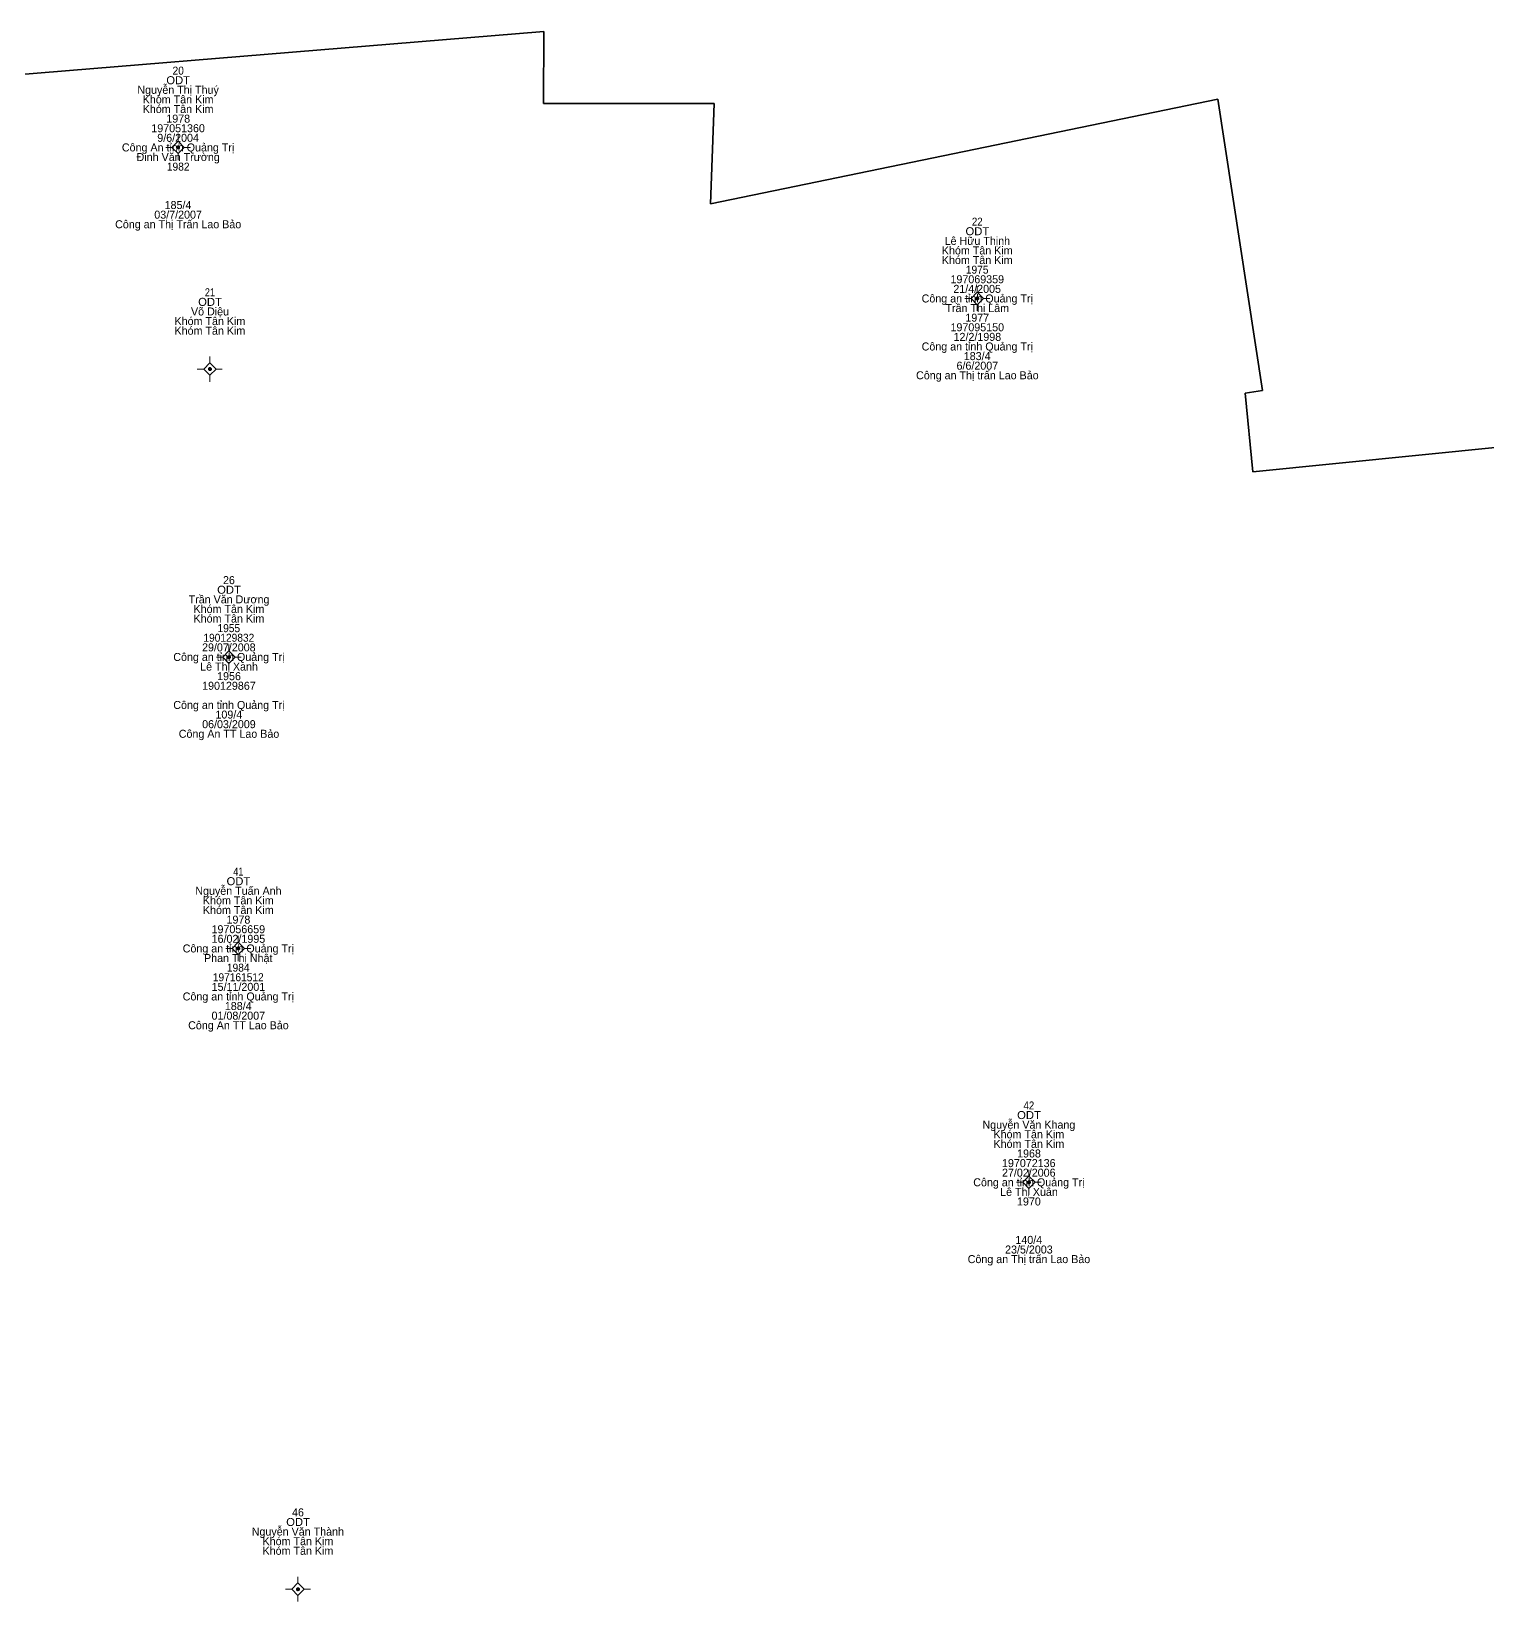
# Model space of a CAD drawing. Header units: metres. Extents: x 535914 to 536552, y 1836422 to 1837028.
# Drawn here: x 536332.3 to 536405, y 1836925.1 to 1837003.6 of the extents above; entities that cross this region are included whole.
import ezdxf
from ezdxf.enums import TextEntityAlignment as Align

# ---------------------------------------------------------------- set-up
doc = ezdxf.new("R2010")
doc.units = ezdxf.units.M
doc.header["$LTSCALE"] = 0.16
doc.linetypes.add('MEDIUM_DASHED', pattern=[4.5, 3, -1.5])
for name, color, linetype, lineweight in [('11', 7, 'MEDIUM_DASHED', 13), ('15', 7, 'Continuous', 13), ('54', 7, 'Continuous', 35)]:
    doc.layers.add(name, color=color, linetype=linetype, lineweight=lineweight)

msp = doc.modelspace()

# ---------------------------------------------------------------- hatches: boundary and pattern name
at = {"layer": '11'}
for points in [[(536339.6749, 1836997.81, 1), (536339.5249, 1836997.81, 1)], [(536379.6149, 1836990.26, 1), (536379.4649, 1836990.26, 1)], [(536341.2649, 1836986.73, 1), (536341.1149, 1836986.73, 1)], [(536342.2149, 1836972.33, 1), (536342.0649, 1836972.33, 1)], [(536342.6849, 1836957.77, 1), (536342.5349, 1836957.77, 1)], [(536382.1949, 1836946.08, 1), (536382.0449, 1836946.08, 1)], [(536345.6649, 1836925.74, 1), (536345.5149, 1836925.74, 1)]]:
    msp.add_hatch(color=256, dxfattribs=at).paths.add_polyline_path(points)

# ---------------------------------------------------------------- linework, layer by layer
for p, q in [((536339.6, 1836998.44), (536339.6, 1836998.12)), ((536339.29, 1836997.81), (536338.98, 1836997.81)), ((536339.6, 1836997.5), (536339.6, 1836997.18)), ((536340.22, 1836997.81), (536339.91, 1836997.81)), ((536379.23, 1836990.26), (536378.92, 1836990.26)), ((536379.54, 1836990.88), (536379.54, 1836990.57)), ((536380.16, 1836990.26), (536379.85, 1836990.26)), ((536379.54, 1836989.95), (536379.54, 1836989.64)), ((536341.19, 1836987.36), (536341.19, 1836987.04)), ((536340.88, 1836986.73), (536340.56, 1836986.73)), ((536341.19, 1836986.42), (536341.19, 1836986.1)), ((536341.81, 1836986.73), (536341.5, 1836986.73)), ((536342.14, 1836972.96), (536342.14, 1836972.64)), ((536341.83, 1836972.33), (536341.52, 1836972.33)), ((536342.76, 1836972.33), (536342.45, 1836972.33)), ((536342.14, 1836972.02), (536342.14, 1836971.7)), ((536342.61, 1836958.4), (536342.61, 1836958.08)), ((536342.3, 1836957.77), (536341.98, 1836957.77)), ((536342.61, 1836957.46), (536342.61, 1836957.14)), ((536343.24, 1836957.77), (536342.92, 1836957.77)), ((536382.12, 1836946.7), (536382.12, 1836946.39)), ((536381.81, 1836946.08), (536381.5, 1836946.08)), ((536382.12, 1836945.77), (536382.12, 1836945.46)), ((536382.74, 1836946.08), (536382.43, 1836946.08)), ((536345.59, 1836926.36), (536345.59, 1836926.05)), ((536345.28, 1836925.74), (536344.96, 1836925.74)), ((536345.59, 1836925.43), (536345.59, 1836925.12)), ((536346.22, 1836925.74), (536345.9, 1836925.74))]:
    msp.add_line(p, q, dxfattribs=at)
for points in [[(536339.6, 1836998.12), (536339.29, 1836997.81), (536339.6, 1836997.5), (536339.91, 1836997.81)], [(536379.54, 1836990.57), (536379.23, 1836990.26), (536379.54, 1836989.95), (536379.85, 1836990.26)], [(536341.19, 1836987.04), (536340.88, 1836986.73), (536341.19, 1836986.42), (536341.5, 1836986.73)], [(536342.14, 1836972.64), (536341.83, 1836972.33), (536342.14, 1836972.02), (536342.45, 1836972.33)], [(536342.61, 1836958.08), (536342.3, 1836957.77), (536342.61, 1836957.46), (536342.92, 1836957.77)], [(536382.12, 1836946.39), (536381.81, 1836946.08), (536382.12, 1836945.77), (536382.43, 1836946.08)], [(536345.59, 1836926.05), (536345.28, 1836925.74), (536345.59, 1836925.43), (536345.9, 1836925.74)]]:
    msp.add_lwpolyline(points, close=True, dxfattribs=at)
for centre in [(536339.5999, 1836997.81), (536379.5399, 1836990.26), (536341.1899, 1836986.73), (536342.1399, 1836972.33), (536342.6099, 1836957.77), (536382.1199, 1836946.08), (536345.5899, 1836925.74)]:
    msp.add_circle(centre, 0.075, dxfattribs=at)
at = {"layer": '54'}
for p, q in [((536357.86, 1837000), (536357.87, 1837003.61)), ((536366.2, 1836994.99), (536391.56, 1837000.23)), ((536393.79, 1836985.66), (536391.56, 1837000.23)), ((536392.93, 1836985.52), (536393.79, 1836985.66)), ((536392.93, 1836985.52), (536393.31, 1836981.59)), ((536393.31, 1836981.59), (536405.75, 1836982.84))]:
    msp.add_line(p, q, dxfattribs=at)
for points in [[(536357.87, 1837003.61), (536321.39, 1837000.61), (536322.09, 1836991.79)], [(536357.86, 1837000), (536366.39, 1837000), (536366.2, 1836994.99)]]:
    msp.add_lwpolyline(points, dxfattribs=at)

# ---------------------------------------------------------------- texts
at = {"layer": '15'}
for s, width, p in [('ODT', 1.05, (536339.605, 1837000.97)), ('20', 0.95, (536339.605, 1837001.45)), ('1982', 0.95, (536339.605, 1836996.65)), ('22', 0.9, (536379.54, 1836993.9)), ('ODT', 1.05, (536379.545, 1836993.42)), ('1975', 0.95, (536379.535, 1836991.5)), ('ODT', 1.05, (536341.195, 1836989.89)), ('21', 0.85, (536341.19, 1836990.37)), ('ODT', 1.05, (536342.145, 1836975.5)), ('1955', 0.95, (536342.135, 1836973.58)), ('190129832', 0.95, (536342.135, 1836973.1)), ('ODT', 1.05, (536342.615, 1836960.93)), ('41', 0.85, (536342.61, 1836961.41)), ('197161512', 0.95, (536342.605, 1836956.13)), ('1984', 0.95, (536342.605, 1836956.61)), ('ODT', 1.05, (536382.125, 1836949.24)), ('42', 0.9, (536382.12, 1836949.72)), ('ODT', 1.05, (536345.595, 1836928.9))]:
    msp.add_text(s, height=0.4, dxfattribs=dict(at, width=width)).set_placement(p, align=Align.CENTER)
for s, p in [('Nguyễn Thị Thuý', (536339.6, 1837000.49)), ('Khóm Tân Kim', (536339.6, 1837000.01)), ('Khóm Tân Kim', (536339.6, 1836999.53)), ('197051360', (536339.6, 1836998.57)), ('1978', (536339.605, 1836999.05)), ('Công An tỉnh Quảng Trị', (536339.6, 1836997.61)), ('9/6/2004', (536339.6, 1836998.09)), ('Đinh Văn Trường', (536339.605, 1836997.13)), ('185/4', (536339.595, 1836994.73)), ('Công an Thị Trấn Lao Bảo', (536339.605, 1836993.77)), ('03/7/2007', (536339.6, 1836994.25)), ('Lê Hữu Thịnh', (536379.545, 1836992.94)), ('Khóm Tân Kim', (536379.54, 1836992.46)), ('Khóm Tân Kim', (536379.54, 1836991.98)), ('197069359', (536379.54, 1836991.02)), ('21/4/2005', (536379.535, 1836990.54)), ('Công an tỉnh Quảng Trị', (536379.54, 1836990.06)), ('Võ Diệu', (536341.195, 1836989.41)), ('Trần Thị Lâm', (536379.54, 1836989.58)), ('1977', (536379.54, 1836989.1)), ('Khóm Tân Kim', (536341.19, 1836988.93)), ('Khóm Tân Kim', (536341.19, 1836988.45)), ('197095150', (536379.54, 1836988.62)), ('Công an tỉnh Quảng Trị', (536379.54, 1836987.66)), ('12/2/1998', (536379.545, 1836988.14)), ('6/6/2007', (536379.545, 1836986.7)), ('183/4', (536379.535, 1836987.18)), ('Công an Thị trấn Lao Bảo', (536379.545, 1836986.22)), ('26', (536342.14, 1836975.98)), ('Trần Văn Dương', (536342.145, 1836975.02)), ('Khóm Tân Kim', (536342.14, 1836974.54)), ('Khóm Tân Kim', (536342.14, 1836974.06)), ('29/07/2008', (536342.135, 1836972.62)), ('Công an tỉnh Quảng Trị', (536342.14, 1836972.14)), ('Lê Thị Xanh', (536342.145, 1836971.66)), ('1956', (536342.145, 1836971.18)), ('190129867', (536342.14, 1836970.7)), ('Công an tỉnh Quảng Trị', (536342.14, 1836969.74)), ('06/03/2009', (536342.14, 1836968.78)), ('109/4', (536342.135, 1836969.26)), ('Công An TT Lao Bảo', (536342.145, 1836968.3)), ('Nguyễn Tuấn Anh', (536342.615, 1836960.45)), ('Khóm Tân Kim', (536342.61, 1836959.97)), ('Khóm Tân Kim', (536342.61, 1836959.49)), ('197056659', (536342.61, 1836958.53)), ('1978', (536342.615, 1836959.01)), ('Công an tỉnh Quảng Trị', (536342.61, 1836957.57)), ('16/02/1995', (536342.615, 1836958.05)), ('Phan Thị Nhật', (536342.605, 1836957.09)), ('15/11/2001', (536342.615, 1836955.65)), ('Công an tỉnh Quảng Trị', (536342.61, 1836955.17)), ('188/4', (536342.605, 1836954.69)), ('Công An TT Lao Bảo', (536342.615, 1836953.73)), ('01/08/2007', (536342.61, 1836954.21)), ('Nguyễn Văn Khang', (536382.12, 1836948.76)), ('Khóm Tân Kim', (536382.12, 1836948.28)), ('Khóm Tân Kim', (536382.12, 1836947.8)), ('197072136', (536382.115, 1836946.84)), ('1968', (536382.125, 1836947.32)), ('Công an tỉnh Quảng Trị', (536382.12, 1836945.88)), ('27/02/2006', (536382.115, 1836946.36)), ('Lê Thị Xuân', (536382.125, 1836945.4)), ('1970', (536382.12, 1836944.92)), ('140/4', (536382.115, 1836943)), ('Công an Thị trấn Lao Bảo', (536382.125, 1836942.04)), ('23/5/2003', (536382.12, 1836942.52)), ('46', (536345.59, 1836929.38)), ('Nguyễn Văn Thành', (536345.585, 1836928.42)), ('Khóm Tân Kim', (536345.59, 1836927.94)), ('Khóm Tân Kim', (536345.59, 1836927.46))]:
    msp.add_text(s, height=0.4, dxfattribs=at).set_placement(p, align=Align.CENTER)

doc.saveas('drawing.dxf')
